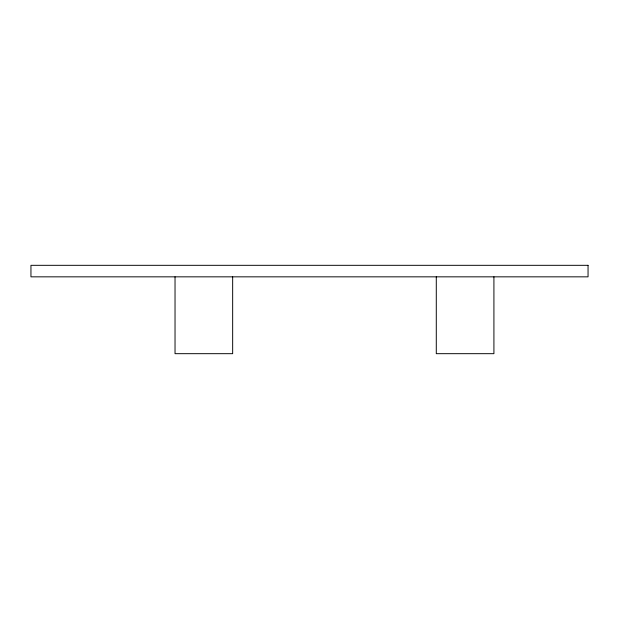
<?xml version="1.0" encoding="UTF-8"?>
<svg xmlns="http://www.w3.org/2000/svg" width="619" height="619" viewBox="0 0 619 619"><rect width="100%" height="100%" fill="white"/><g stroke="black" fill="none" stroke-linecap="round" stroke-linejoin="round"><path stroke-width="0.93" d="M493.916 276.84L493.916 353.681L436.287 353.681L436.287 276.84M232.659 276.84L232.659 353.681L175.03 353.681L175.03 276.84M588.05 265.319L30.95 265.319L30.95 276.84L588.05 276.84L588.05 265.319"/></g></svg>
